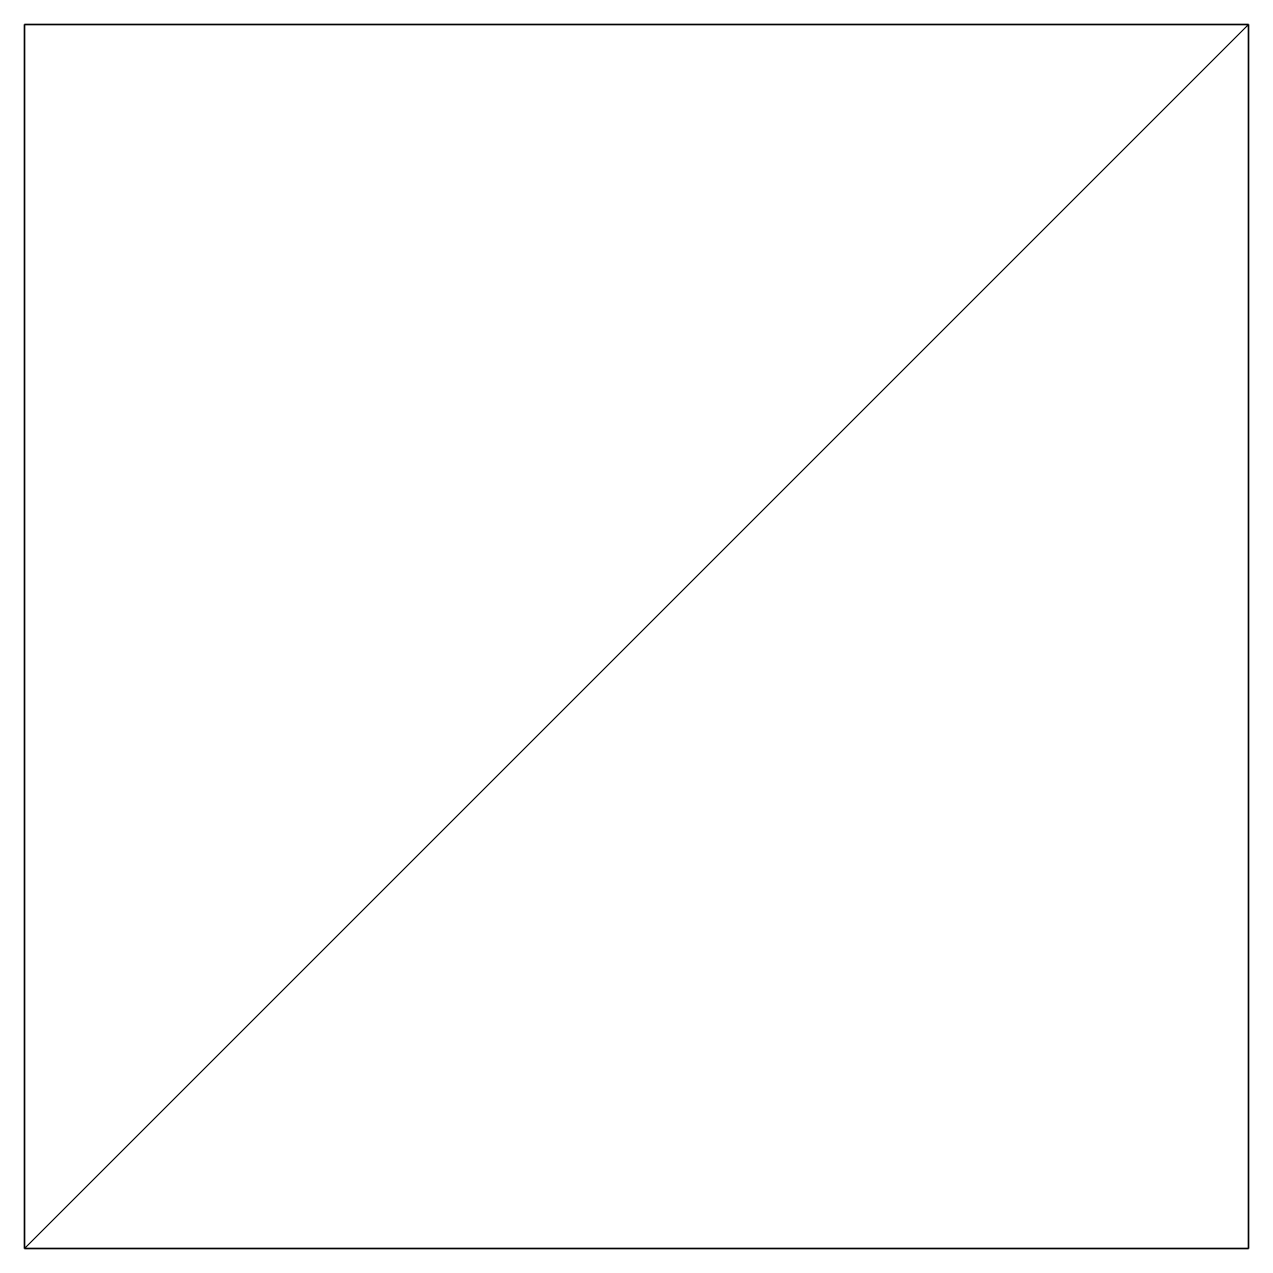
# Model space of a CAD drawing. Header units: centimetres. Extents: x -5 to 5, y -5 to 5.
import ezdxf

# ---------------------------------------------------------------- set-up
doc = ezdxf.new("R2010")
doc.units = ezdxf.units.CM
doc.layers.get('0').update_dxf_attribs({"color": 134, "true_color": 0x1c95b1})

msp = doc.modelspace()

# ---------------------------------------------------------------- meshes
at = {"color": 111, "true_color": 0x99e4b8}
mesh = msp.add_polyface(dxfattribs=at)
corners = [(-5, -5, 0.538), (5, -5, 0.538), (-5, 5, 0.538), (5, 5, 0.538), (-5, -5, 10.538), (5, -5, 10.538), (-5, 5, 10.538), (5, 5, 10.538)]
mesh.append_faces([[corners[k] for k in face] for face in [(0, 2, 3), (3, 1, 0), (4, 5, 7), (7, 6, 4), (0, 1, 5), (5, 4, 0), (1, 3, 7), (7, 5, 1), (3, 2, 6), (6, 7, 3), (2, 0, 4), (4, 6, 2)]], dxfattribs={"vtx2": -1, "color": 111})

doc.saveas('drawing.dxf')
